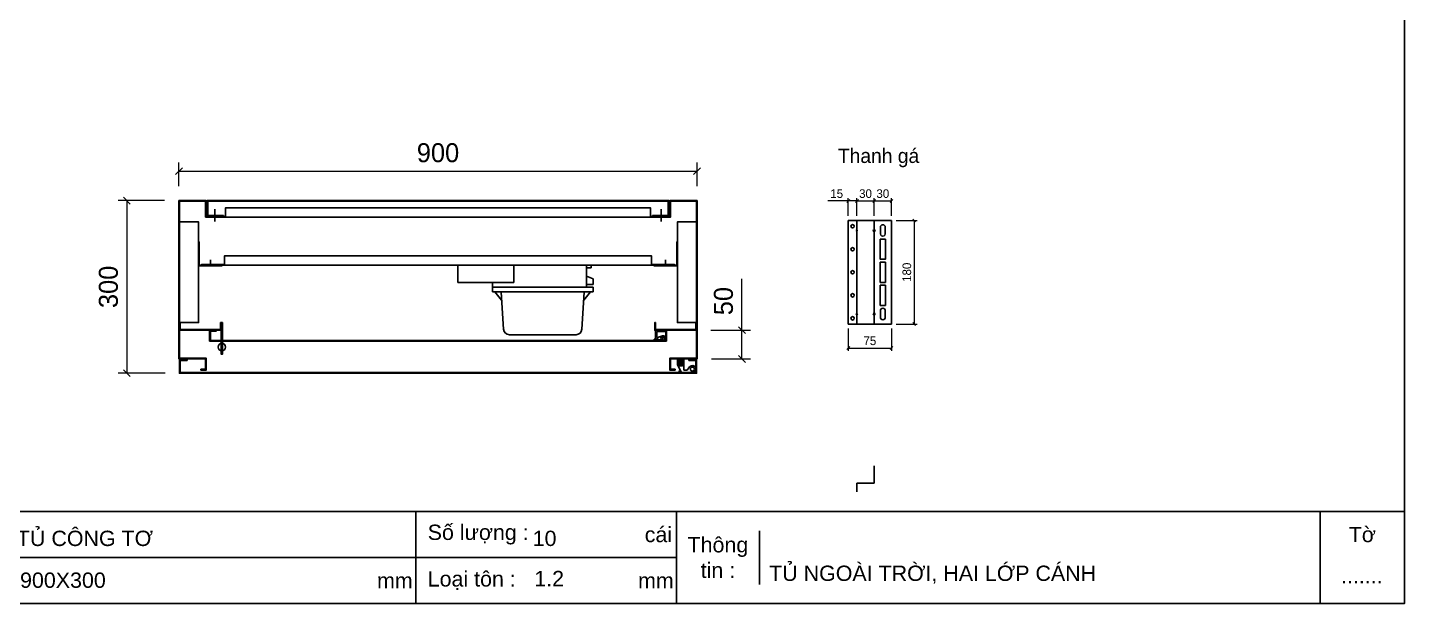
# Model space of a CAD drawing. Header units: millimetres. Extents: x 0 to 3953, y 0 to 2795.
# Drawn here: x 1562 to 3953, y 0 to 1001 of the extents above; entities that cross this region are included whole.
import ezdxf

# ---------------------------------------------------------------- set-up
doc = ezdxf.new("R2010")
doc.units = ezdxf.units.MM
for name, color, linetype in [('CNC', 7, 'Continuous'), ('DIM', 253, 'Continuous'), ('Ghi chu', 7, 'Continuous')]:
    doc.layers.add(name, color=color, linetype=linetype)
doc.styles.add('Arial', font='arial.ttf')
doc.dimstyles.new('Dim-15', dxfattribs={"dimtxt": 15, "dimasz": 5, "dimexe": 5, "dimexo": 8, "dimgap": 5, "dimtad": 1, "dimdec": 0, "dimtxsty": 'Standard', "dimblk": 'OBLIQUE', "dimcen": 10, "dimclrd": 5, "dimclre": 5, "dimclrt": 3, "dimazin": 3, "dimtfac": 1, "dimtdec": 0, "dimtmove": 0, "dimatfit": 3, "dimldrblk": 'OBLIQUE', "dimlwd": 9, "dimlwe": 9})
doc.dimstyles.new('Dim-33', dxfattribs={"dimtxt": 33, "dimasz": 12, "dimexe": 15, "dimexo": 25, "dimgap": 15, "dimtad": 1, "dimdec": 0, "dimtxsty": 'Standard', "dimblk": 'OBLIQUE', "dimcen": 10, "dimclrd": 5, "dimclre": 5, "dimclrt": 3, "dimazin": 3, "dimtfac": 1, "dimtdec": 0, "dimtmove": 0, "dimatfit": 3, "dimldrblk": 'OPEN30', "dimlwd": 9, "dimlwe": 9})

# ---------------------------------------------------------------- blocks, each defined once
blk = doc.blocks.new('KHUNG CHUẨN')
at = {"color": 7}
for p, q in [((19889.2, -28535.2), (16919.2, -28535.2)), ((18599.2, -28535.2), (18599.2, -28655.2)), ((18939.2, -28535.2), (18939.2, -28655.2)), ((19779.2, -28535.2), (19779.2, -28655.2)), ((19047.6, -28560.2), (19047.6, -28630.2)), ((18939.2, -28595.2), (16919.2, -28595.2))]:
    blk.add_line(p, q, dxfattribs=at)
blk.add_lwpolyline([(16919.2, -26555.2), (19889.2, -26555.2), (19889.2, -28655.2), (16919.2, -28655.2)], close=True, dxfattribs=at)
at = {"color": 2, "char_height": 20, "style": 'Arial'}
for s, insert, width, attachment_point in [('  Số lượng :', (18599.2, -28565.2), 917.634, 4), ('cái', (18897.9, -28565.2), 63.517, 4), ('Tờ', (19834.2, -28565.2), 110, 5), ('Thông\\Ptin :', (18993.4, -28595.2), 108.311, 5), ('mm', (18548.6, -28625.2), 73.831, 4), ('  Loại tôn :', (18599.2, -28625.2), 917.634, 4), ('mm', (18889.2, -28625.2), 917.634, 4)]:
    blk.add_mtext(s, dxfattribs=dict(at, insert=insert, width=width, attachment_point=attachment_point))
at = {"color": 3, "style": 'Arial'}
for tag, p in [('#01', (17055.6, -28580.1)), ('#02', (17431.4, -28580.1)), ('#03', (18030.6, -28580.1)), ('#08', (18751.7, -28580.1)), ('#10', (19064.8, -28580.1)), ('#04', (17024.8, -28634.6)), ('#05', (17308.5, -28633)), ('#06', (17632.7, -28633.7)), ('#07', (18002, -28634.7)), ('#09', (18753.8, -28632.6)), ('#11', (19060.3, -28625.7)), ('#12', (19806.5, -28628.9))]:
    blk.add_attdef(tag, p, '', height=20, dxfattribs=at)
blk = doc.blocks.new('HL011-1-4')
h = blk.add_hatch()
h.set_pattern_fill('ANSI31', color=2, scale=0.5, style=0)
h.paths.add_polyline_path([(2.5, 0), (8.5, 0), (8.5, 12), (2.5, 12)])
at = {"color": 1}
for p, q in [((7, 23.5), (0, 10)), ((0, 0), (0, 10)), ((11, 0), (0, 0)), ((7, 23.5), (26, 23.5)), ((11, 0), (11, 19.5)), ((11, 19.5), (17, 19.5)), ((17, 19.5), (21.2, 13.9))]:
    blk.add_line(p, q, dxfattribs=at)
at = {"color": 2}
blk.add_lwpolyline([(2.5, 0), (2.5, 12), (8.5, 12), (8.5, 0)], dxfattribs=at)
at = {"color": 1}
blk.add_lwpolyline([(5.7, 21), (3, 21), (3, 23.5), (7, 23.5)], dxfattribs=at)
blk.add_circle((26, 17.5), 3.5, dxfattribs=at)
blk.add_arc((26, 17.5), 6, 216.8699, 90, dxfattribs=at)
blk = doc.blocks.new('*D1')
at = {"color": 5, "lineweight": 9, "ltscale": 3, "transparency": 16777216}
for p, q in [((1824.6, 725.3), (1824.6, 766.4)), ((2724.6, 725.3), (2724.6, 766.4)), ((1824.6, 751.4), (2724.6, 751.4))]:
    blk.add_line(p, q, dxfattribs=at)
at = {"color": 0, "linetype": 'ByBlock', "lineweight": -2}
for p, q in [((1830.6, 757.4), (1818.6, 745.4)), ((2718.6, 745.4), (2730.6, 757.4))]:
    blk.add_line(p, q, dxfattribs=at)
at = {"layer": 'Defpoints', "color": 0, "ltscale": 3, "transparency": 16777216}
for p in [(2724.6, 751.4), (1824.6, 700.3), (2724.6, 700.3)]:
    blk.add_point(p, dxfattribs=at)
at = {"color": 3, "ltscale": 3, "transparency": 16777216, "insert": (2274.6, 783.3), "char_height": 33, "attachment_point": 5}
blk.add_mtext('900', dxfattribs=at)
blk = doc.blocks.new('_Oblique')
at = {"color": 0, "linetype": 'ByBlock', "lineweight": -2}
blk.add_line((-0.5, -0.5), (0.5, 0.5), dxfattribs=at)
blk = doc.blocks.new('_Open30')
at = {"color": 0, "linetype": 'ByBlock', "lineweight": -2}
for p, q in [((-1, 0.27), (0, 0)), ((0, 0), (-1, -0.27)), ((0, 0), (-1, 0))]:
    blk.add_line(p, q, dxfattribs=at)
blk = doc.blocks.new('*D2')
at = {"color": 5, "lineweight": 9, "ltscale": 3, "transparency": 16777216}
for p, q in [((1799.6, 700.3), (1719.2, 700.3)), ((1734.2, 700.3), (1734.2, 400.3)), ((1800.6, 400.3), (1719.2, 400.3))]:
    blk.add_line(p, q, dxfattribs=at)
at = {"color": 0, "linetype": 'ByBlock', "lineweight": -2}
for p, q in [((1740.2, 694.3), (1728.2, 706.3)), ((1728.2, 406.3), (1740.2, 394.3))]:
    blk.add_line(p, q, dxfattribs=at)
at = {"layer": 'Defpoints', "color": 0, "ltscale": 3, "transparency": 16777216}
for p in [(1824.6, 700.3), (1734.2, 400.3), (1825.6, 400.3)]:
    blk.add_point(p, dxfattribs=at)
at = {"color": 3, "ltscale": 3, "transparency": 16777216, "insert": (1702.3, 550.3), "char_height": 33, "attachment_point": 5, "rotation": 90}
blk.add_mtext('300', dxfattribs=at)
blk = doc.blocks.new('HL036-1-2')
at = {"layer": 'Ghi chu', "color": 1}
for p, q in [((-3, 17.8), (-18.9, 17.8)), ((-18.9, 15.8), (-18.9, 17.8)), ((-12.1, 15.8), (-18.9, 15.8)), ((-16.4, 1), (-16.4, 14)), ((-15.6, 15), (-3.9, 17.7)), ((0, 0), (-15.4, 0)), ((-14.4, 3), (-14.4, 11.9)), ((0, 2), (-13.4, 2)), ((-13.1, 12.8), (-4.3, 9.8)), ((-6.2, 2), (-6.2, 0)), ((-1.2, 2), (-1.2, 0)), ((0, 0), (0, 2))]:
    blk.add_line(p, q, dxfattribs=at)
for radius in [4.1, 2.1]:
    blk.add_circle((-3, 13.7), radius, dxfattribs=at)
for centre, start, end in [((-15.4, 14), 102.9616, 180), ((-15.4, 1), 180, 270), ((-13.4, 11.9), 71.3254, 180), ((-13.4, 3), 180, 270)]:
    blk.add_arc(centre, 1, start, end, dxfattribs=at)
blk = doc.blocks.new('Congto1P-2')
at = {"color": 126}
for p, q in [((0, 231.6), (0, 0)), ((0, 231.6), (5, 231.6)), ((0, 223.5), (38.5, 223.5)), ((5, 231.6), (5, 223.5)), ((19.3, 223.5), (23.7, 235)), ((33.7, 235), (23.7, 235)), ((33.7, 235), (33.7, 223.5)), ((38.5, 60.2), (38.5, 235)), ((38.5, 235), (46.5, 235)), ((46.5, 60.2), (46.5, 235)), ((61, 218.9), (46.5, 230.7)), ((46.5, 219.8), (111.7, 215.5)), ((121, 205.6), (121, 89.7)), ((0, 97.7), (30, 97.7)), ((30, 0), (30, 97.7)), ((46.5, 75.4), (111.7, 79.7)), ((61, 76.3), (46.5, 64.5)), ((46.5, 60.2), (30, 60.2)), ((0, 0), (30, 0))]:
    blk.add_line(p, q, dxfattribs=at)
for centre, start, end in [((111, 205.6), 0, 86.2106), ((111, 89.7), 273.7894, 0)]:
    blk.add_arc(centre, 10, start, end, dxfattribs=at)
blk = doc.blocks.new('*D21')
at = {"color": 0, "linetype": 'ByBlock', "lineweight": -2}
for p, q in [((3104.1, 663.2), (3099.1, 668.2)), ((3099.1, 488.2), (3104.1, 483.2))]:
    blk.add_line(p, q, dxfattribs=at)
at = {"layer": 'Defpoints', "color": 0, "transparency": 16777216}
for p in [(3062.1, 665.7), (3062.1, 485.7), (3101.6, 485.7)]:
    blk.add_point(p, dxfattribs=at)
at = {"layer": 'DIM', "color": 5, "lineweight": 9, "transparency": 16777216}
for p, q in [((3070.1, 665.7), (3106.6, 665.7)), ((3101.6, 665.7), (3101.6, 485.7)), ((3070.1, 485.7), (3106.6, 485.7))]:
    blk.add_line(p, q, dxfattribs=at)
at = {"layer": 'DIM', "color": 3, "transparency": 16777216, "insert": (3088.9, 575.7), "char_height": 15, "attachment_point": 5, "rotation": 90}
blk.add_mtext('180', dxfattribs=at)
blk = doc.blocks.new('*D22')
at = {"color": 0, "linetype": 'ByBlock', "lineweight": -2}
for p, q in [((2989.6, 446.4), (2984.6, 441.4)), ((3059.6, 441.4), (3064.6, 446.4))]:
    blk.add_line(p, q, dxfattribs=at)
at = {"layer": 'Defpoints', "color": 0, "transparency": 16777216}
for p in [(2987.1, 485.7), (3062.1, 485.7), (3062.1, 443.9)]:
    blk.add_point(p, dxfattribs=at)
at = {"layer": 'DIM', "color": 5, "lineweight": 9, "transparency": 16777216}
for p, q in [((2987.1, 477.7), (2987.1, 438.9)), ((3062.1, 477.7), (3062.1, 438.9)), ((2987.1, 443.9), (3062.1, 443.9))]:
    blk.add_line(p, q, dxfattribs=at)
at = {"layer": 'DIM', "color": 3, "transparency": 16777216, "insert": (3024.6, 456.5), "char_height": 15, "attachment_point": 5}
blk.add_mtext('75', dxfattribs=at)
blk = doc.blocks.new('*D23')
at = {"color": 0, "linetype": 'ByBlock', "lineweight": -2}
for p, q in [((3004.6, 702.2), (2999.6, 697.2)), ((3029.6, 697.2), (3034.6, 702.2))]:
    blk.add_line(p, q, dxfattribs=at)
at = {"layer": 'Defpoints', "color": 0, "transparency": 16777216}
for p in [(3032.1, 699.7), (3002.1, 665.7), (3032.1, 665.7)]:
    blk.add_point(p, dxfattribs=at)
at = {"layer": 'DIM', "color": 5, "lineweight": 9, "transparency": 16777216}
for p, q in [((3002.1, 673.7), (3002.1, 704.7)), ((3002.1, 699.7), (3032.1, 699.7)), ((3032.1, 673.7), (3032.1, 704.7))]:
    blk.add_line(p, q, dxfattribs=at)
at = {"layer": 'DIM', "color": 3, "transparency": 16777216, "insert": (3017.1, 712.3), "char_height": 15, "attachment_point": 5}
blk.add_mtext('30', dxfattribs=at)
blk = doc.blocks.new('*D24')
at = {"color": 0, "linetype": 'ByBlock', "lineweight": -2}
for p, q in [((3034.6, 702.2), (3029.6, 697.2)), ((3059.6, 697.2), (3064.6, 702.2))]:
    blk.add_line(p, q, dxfattribs=at)
at = {"layer": 'Defpoints', "color": 0, "transparency": 16777216}
for p in [(3062.1, 699.7), (3032.1, 665.7), (3062.1, 665.7)]:
    blk.add_point(p, dxfattribs=at)
at = {"layer": 'DIM', "color": 5, "lineweight": 9, "transparency": 16777216}
for p, q in [((3032.1, 673.7), (3032.1, 704.7)), ((3032.1, 699.7), (3062.1, 699.7)), ((3062.1, 673.7), (3062.1, 704.7))]:
    blk.add_line(p, q, dxfattribs=at)
at = {"layer": 'DIM', "color": 3, "transparency": 16777216, "insert": (3047.1, 712.3), "char_height": 15, "attachment_point": 5}
blk.add_mtext('30', dxfattribs=at)
blk = doc.blocks.new('*D25')
at = {"color": 0, "linetype": 'ByBlock', "lineweight": -2}
for p, q in [((2989.6, 702.2), (2984.6, 697.2)), ((2999.6, 697.2), (3004.6, 702.2))]:
    blk.add_line(p, q, dxfattribs=at)
at = {"layer": 'Defpoints', "color": 0, "transparency": 16777216}
for p in [(2987.1, 699.7), (2987.1, 665.7), (3002.1, 665.7)]:
    blk.add_point(p, dxfattribs=at)
at = {"layer": 'DIM', "color": 5, "lineweight": 9, "transparency": 16777216}
for p, q in [((2987.1, 699.7), (2951.9, 699.7)), ((2987.1, 673.7), (2987.1, 704.7)), ((3002.1, 699.7), (2987.1, 699.7)), ((3002.1, 673.7), (3002.1, 704.7))]:
    blk.add_line(p, q, dxfattribs=at)
at = {"layer": 'DIM', "color": 3, "transparency": 16777216, "insert": (2967, 712.3), "char_height": 15, "attachment_point": 5}
blk.add_mtext('15', dxfattribs=at)
blk = doc.blocks.new('f3daunguoc')
at = {"layer": 'CNC', "color": 2, "lineweight": -3}
blk.add_circle((0, 0), 1.5, dxfattribs=at)
blk = doc.blocks.new('f2dauxuoi')
at = {"layer": 'CNC', "color": 2, "lineweight": -3}
blk.add_circle((0, 0), 1, dxfattribs=at)
blk = doc.blocks.new('ovan8.5x20')
at = {"layer": 'CNC', "color": 2, "lineweight": -3}
for p, q in [((5.7, 4.2), (-5.8, 4.2)), ((-5.8, -4.2), (5.7, -4.2))]:
    blk.add_line(p, q, dxfattribs=at)
for centre, start, end in [((-5.8, 0), 90, 270), ((5.7, 0), 270, 90)]:
    blk.add_arc(centre, 4.25, start, end, dxfattribs=at)
blk = doc.blocks.new('*D26')
at = {"color": 5, "lineweight": 9, "ltscale": 3, "transparency": 16777216}
for p, q in [((2802.4, 475), (2802.4, 564.2)), ((2748.4, 475), (2817.4, 475)), ((2802.4, 425), (2802.4, 475)), ((2749.6, 425), (2817.4, 425))]:
    blk.add_line(p, q, dxfattribs=at)
at = {"color": 0, "linetype": 'ByBlock', "lineweight": -2}
for p, q in [((2808.4, 469), (2796.4, 481)), ((2796.4, 431), (2808.4, 419))]:
    blk.add_line(p, q, dxfattribs=at)
at = {"layer": 'Defpoints', "color": 0, "ltscale": 3, "transparency": 16777216}
for p in [(2723.4, 475), (2802.4, 475), (2724.6, 425)]:
    blk.add_point(p, dxfattribs=at)
at = {"color": 3, "ltscale": 3, "transparency": 16777216, "insert": (2770.5, 525.6), "char_height": 33, "attachment_point": 5, "rotation": 90}
blk.add_mtext('50', dxfattribs=at)

msp = doc.modelspace()

# ---------------------------------------------------------------- linework, layer by layer
at = {"ltscale": 3}
for p, q in [((1887, 664), (1887, 685.2)), ((2662.2, 664), (2662.2, 685.2)), ((1879.4, 587), (1879.4, 597.2)), ((2669.8, 587), (2669.8, 597.2))]:
    msp.add_line(p, q, dxfattribs=at)
at = {"color": 7}
for p, q in [((2987.1, 665.7), (3062.1, 665.7)), ((2987.1, 485.7), (2987.1, 665.7)), ((3002.1, 485.7), (3002.1, 665.7)), ((3032.1, 485.7), (3032.1, 665.7)), ((3062.1, 665.7), (3062.1, 485.7)), ((3062.1, 485.7), (2987.1, 485.7)), ((3032.1, 209.2), (3032.1, 239.2)), ((3002.1, 209.2), (3032.1, 209.2)), ((3002.1, 209.2), (3002.1, 194.2))]:
    msp.add_line(p, q, dxfattribs=at)
for points in [[(1862.8, 405.8), (1872, 405.8), (1872, 426.2), (1825.8, 426.2), (1825.8, 699.1), (1870.8, 699.1), (1870.8, 672.9), (1902, 672.9), (1902, 674.1), (1902, 674.1), (1902, 674.1), (1872, 674.1), (1872, 700.3), (1824.6, 700.3), (1824.6, 425), (1870.8, 425), (1870.8, 407), (1862.8, 407)], [(2674.5, 675.1), (2674.5, 699.1), (1874.7, 699.1), (1874.7, 675.1), (1873.5, 675.1), (1873.5, 700.3), (2675.7, 700.3), (2675.7, 675.1)], [(2686.4, 405.8), (2677.2, 405.8), (2677.2, 426.2), (2723.4, 426.2), (2723.4, 699.1), (2678.4, 699.1), (2678.4, 672.9), (2647.2, 672.9), (2647.2, 674.1), (2647.2, 674.1), (2647.2, 674.1), (2677.2, 674.1), (2677.2, 700.3), (2724.6, 700.3), (2724.6, 425), (2678.4, 425), (2678.4, 407), (2686.4, 407)], [(2710.4, 422.5), (2722.4, 422.5), (2722.4, 401.5), (1826.8, 401.5), (1826.8, 422.5), (1838.8, 422.5), (1838.8, 423.7), (1825.6, 423.7), (1825.6, 400.3), (2723.6, 400.3), (2723.6, 423.7), (2710.4, 423.7)]]:
    msp.add_lwpolyline(points, close=True, dxfattribs=at)
at = {"color": 8}
for points in [[(2643.4, 672.9), (2678.4, 672.9), (2678.4, 671.7), (1870.8, 671.7), (1870.8, 672.9), (1905.8, 672.9), (1905.8, 687.9), (2643.4, 687.9), (2643.4, 672.9)], [(2645.2, 589.4), (2685.2, 589.4), (2685.2, 588.2), (1864, 588.2), (1864, 589.4), (1904, 589.4), (1904, 604.4), (2645.2, 604.4), (2645.2, 589.4)]]:
    msp.add_lwpolyline(points, dxfattribs=at)
at = {"color": 8, "ltscale": 3}
for points in [[(1825.8, 663.2), (1858.8, 663.2), (1858.8, 488.2), (1825.8, 488.2)], [(2723.4, 663.2), (2690.4, 663.2), (2690.4, 488.2), (2723.4, 488.2)]]:
    msp.add_lwpolyline(points, close=True, dxfattribs=at)
at = {"color": 8}
for points in [[(1900, 587), (1858.8, 587), (1858.8, 628.2), (1860, 628.2), (1860, 588.2), (1900, 588.2)], [(2649.2, 587), (2690.4, 587), (2690.4, 628.2), (2689.2, 628.2), (2689.2, 588.2), (2649.2, 588.2)]]:
    msp.add_lwpolyline(points, close=True, dxfattribs=at)
at = {"color": 2, "ltscale": 3}
for points in [[(3042.6, 633.2), (3051.6, 633.2), (3051.6, 598.2), (3042.6, 598.2)], [(3042.6, 593.2), (3051.6, 593.2), (3051.6, 558.2), (3042.6, 558.2)], [(3042.6, 518.2), (3051.6, 518.2), (3051.6, 553.2), (3042.6, 553.2)]]:
    msp.add_lwpolyline(points, close=True, dxfattribs=at)
at = {"color": 3}
for points in [[(1897, 488.2), (1897, 476.2), (1827, 476.2), (1827, 488.2), (1825.8, 488.2), (1825.8, 475), (1898.2, 475), (1898.2, 488.2)], [(2652.2, 488.2), (2652.2, 476.2), (2722.2, 476.2), (2722.2, 488.2), (2723.4, 488.2), (2723.4, 475), (2651, 475), (2651, 488.2)]]:
    msp.add_lwpolyline(points, close=True, dxfattribs=at)
at = {"ltscale": 3}
msp.add_lwpolyline([(1898.2, 488.2), (1900.2, 488.2), (1900.2, 433.2), (1898.2, 433.2)], close=True, dxfattribs=at)
at = {"color": 6}
msp.add_lwpolyline([(2660, 473.2), (2670, 473.2), (2670, 457.2), (1879.2, 457.2), (1879.2, 473.2), (1889.2, 473.2), (1889.2, 474.4), (1878, 474.4), (1878, 456), (2671.2, 456), (2671.2, 474.4), (2660, 474.4)], close=True, dxfattribs=at)
at = {"color": 2}
for centre in [(2994.6, 655.7), (2994.6, 615.7), (2994.6, 575.7), (2994.6, 535.7), (2994.6, 495.7)]:
    msp.add_circle(centre, 3, dxfattribs=at)
at = {"ltscale": 3}
msp.add_circle((1899.2, 445.7), 6.5, dxfattribs=at)

# ---------------------------------------------------------------- block references
at = {"color": 3}
ref = msp.add_blockref('KHUNG CHUẨN', (-22519.5, 38140), dxfattribs=dict(at, xscale=1.330999999991036, yscale=1.330999999991036, zscale=1.330999999991036))
ref.add_attrib('#03', 'VÕ TỦ CÔNG TƠ', (1479.2, 99.9), dxfattribs={"color": 3, "height": 26.62, "style": 'Arial'})
ref.add_attrib('#07', '1500X900X300', (1441.2, 27.2), dxfattribs={"color": 3, "height": 26.62, "style": 'Arial'})
ref.add_attrib('#08', '10', (2439, 99.9), dxfattribs={"color": 3, "height": 26.62, "style": 'Arial'})
ref.add_attrib('#09', '1.2', (2441.8, 30), dxfattribs={"color": 3, "height": 26.62, "style": 'Arial'})
ref.add_attrib('#11', 'TỦ NGOÀI TRỜI, HAI LỚP CÁNH', (2849.7, 39.2), dxfattribs={"color": 3, "height": 26.62, "style": 'Arial'})
ref.add_attrib('#12', '.......', (3842.9, 34.9), dxfattribs={"color": 3, "height": 26.62, "style": 'Arial'})
at = {"lineweight": -3, "xscale": -1}
msp.add_blockref('f2dauxuoi', (3002.1, 648.2), dxfattribs=at)
at = {"lineweight": -3}
for name, p, rotation in [('f3daunguoc', (3032.1, 648.2), 270), ('f2dauxuoi', (3002.1, 503.2), 180)]:
    msp.add_blockref(name, p, dxfattribs=dict(at, rotation=rotation))
at = {"color": 7, "rotation": 270}
msp.add_blockref('Congto1P-2', (2308.8, 588.2), dxfattribs=at)
at = {"lineweight": -3, "xscale": -1, "rotation": 270}
msp.add_blockref('f3daunguoc', (3032.1, 503.2), dxfattribs=at)
at = {"color": 7, "xscale": -1, "rotation": 180}
for name, p in [('HL036-1-2', (2668.9, 475)), ('HL011-1-4', (2690.4, 425))]:
    msp.add_blockref(name, p, dxfattribs=at)
at = {"layer": 'CNC', "lineweight": -3, "rotation": 270}
msp.add_blockref('ovan8.5x20', (3047.1, 648.2), dxfattribs=at)
at = {"layer": 'CNC', "lineweight": -3, "xscale": -1, "rotation": 270}
msp.add_blockref('ovan8.5x20', (3047.1, 503.2), dxfattribs=at)

# ---------------------------------------------------------------- texts
at = {"color": 2, "insert": (3039.7, 774.4), "char_height": 25, "width": 775, "attachment_point": 5}
msp.add_mtext('Thanh gá', dxfattribs=at)

# ---------------------------------------------------------------- dimensions: what is measured, and where the dimension line sits
at = {"ltscale": 3}
dim = msp.add_linear_dim(base=(2724.6, 751.4), p1=(1824.6, 700.3), p2=(2724.6, 700.3), dimstyle='Dim-33', dxfattribs=at)
dim.commit()
dim.dimension.update_dxf_attribs({"geometry": '*D1', "text_midpoint": (2274.6, 783.3)})
for base, p1, p2, picture, middle in [((1734.2, 400.3), (1824.6, 700.3), (1825.6, 400.3), '*D2', (1702.3, 550.3)), ((2802.4, 475), (2724.6, 425), (2723.4, 475), '*D26', (2770.5, 525.6))]:
    dim = msp.add_linear_dim(base=base, p1=p1, p2=p2, angle=90, dimstyle='Dim-33', dxfattribs=at)
    dim.commit()
    dim.dimension.update_dxf_attribs({"geometry": picture, "text_midpoint": middle})
at = {"layer": 'DIM', "color": 7}
for base, p1, p2, picture, middle in [((2987.1, 699.7), (3002.1, 665.7), (2987.1, 665.7), '*D25', (2967, 712.3)), ((3062.1, 443.9), (2987.1, 485.7), (3062.1, 485.7), '*D22', (3024.6, 456.5))]:
    dim = msp.add_linear_dim(base=base, p1=p1, p2=p2, dimstyle='Dim-15', dxfattribs=at)
    dim.commit()
    dim.dimension.update_dxf_attribs({"geometry": picture, "text_midpoint": middle})
for base, p1, p2, picture, middle in [((3032.1, 699.7), (3002.1, 665.7), (3032.1, 665.7), '*D23', (3017.1, 699.7)), ((3062.1, 699.7), (3032.1, 665.7), (3062.1, 665.7), '*D24', (3047.1, 699.7))]:
    dim = msp.add_linear_dim(base=base, p1=p1, p2=p2, dimstyle='Dim-15', dxfattribs=at)
    dim.commit()
    dim.dimension.update_dxf_attribs({"geometry": picture, "text_midpoint": middle, "dimtype": 160})
dim = msp.add_linear_dim(base=(3101.6, 485.7), p1=(3062.1, 665.7), p2=(3062.1, 485.7), angle=90, dimstyle='Dim-15', dxfattribs=at)
dim.commit()
dim.dimension.update_dxf_attribs({"geometry": '*D21', "text_midpoint": (3088.9, 575.7)})

doc.saveas('drawing.dxf')
